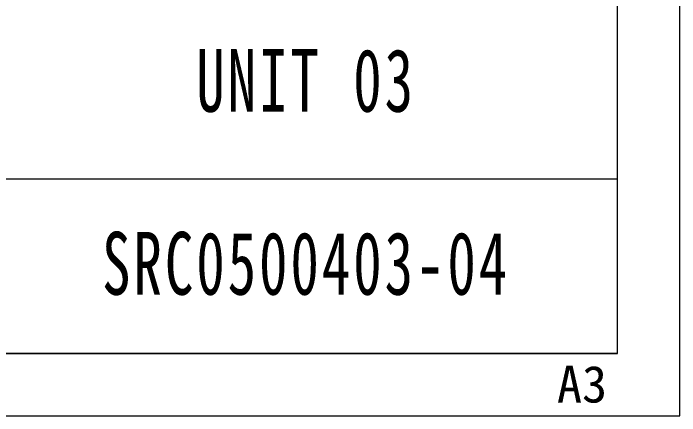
# Model space of a CAD drawing. Header units: millimetres. Extents: x -15766 to 80009, y -9701 to 15159.
# Drawn here: x -13437.4 to -13383.9, y 6746.4 to 6778.7 of the extents above; entities that cross this region are included whole.
import ezdxf

# ---------------------------------------------------------------- set-up
doc = ezdxf.new("R2010")
doc.units = ezdxf.units.MM
for name, color, linetype, lineweight in [('CDRAFT0', 7, 'Continuous', 18), ('title_frame', 7, 'Continuous', 18), ('尺寸线层', 3, 'Continuous', 18), ('粗实线层_1', 7, 'Continuous', 15)]:
    doc.layers.add(name, color=color, linetype=linetype, lineweight=lineweight)
doc.styles.add('STYLE1', font='')
doc.styles.add('标准', font='', dxfattribs={"width": 0.667})
doc.styles.get('STYLE1').set_extended_font_data('宋体')
doc.styles.get('标准').set_extended_font_data('宋体')

# ---------------------------------------------------------------- blocks, each defined once
blk = doc.blocks.new('*X1242')
at = {"layer": 'CDRAFT0'}
for p, q in [((420, 0), (420, 297)), ((0, 0), (420, 0))]:
    blk.add_line(p, q, dxfattribs=at)
at = {"layer": '粗实线层_1'}
for p, q in [((415, 5), (415, 292)), ((25, 5), (415, 5))]:
    blk.add_line(p, q, dxfattribs=at)

msp = doc.modelspace()

# ---------------------------------------------------------------- linework, layer by layer
at = {"layer": '粗实线层_1'}
for p, q in [((-13388.92052, 6751.35302), (-13388.92052, 6807.35302)), ((-13388.92052, 6765.35302), (-13438.92052, 6765.35302)), ((-13388.92052, 6751.35302), (-13568.92052, 6751.35302))]:
    msp.add_line(p, q, dxfattribs=at)

# ---------------------------------------------------------------- block references
at = {"layer": 'title_frame'}
msp.add_blockref('*X1242', (-13803.92052, 6746.35302), dxfattribs=at)

# ---------------------------------------------------------------- texts
at = {"layer": 'title_frame', "color": 3, "insert": (-13393.77496, 6747.3595), "char_height": 2.958904, "width": 5.8684932, "attachment_point": 7, "style": 'STYLE1'}
msp.add_mtext('A3', dxfattribs=at)
at = {"layer": '尺寸线层', "char_height": 5.0503058, "attachment_point": 5, "line_spacing_factor": 1.15057, "style": '标准'}
for s, insert, width in [('{\\T1.1;UNIT 03}', (-13413.92052, 6773.26671), 29.4580043), ('{\\T1.1;SRC0500403-04}', (-13413.92052, 6758.56074), 29.3737905)]:
    msp.add_mtext(s, dxfattribs=dict(at, insert=insert, width=width))

doc.saveas('drawing.dxf')
